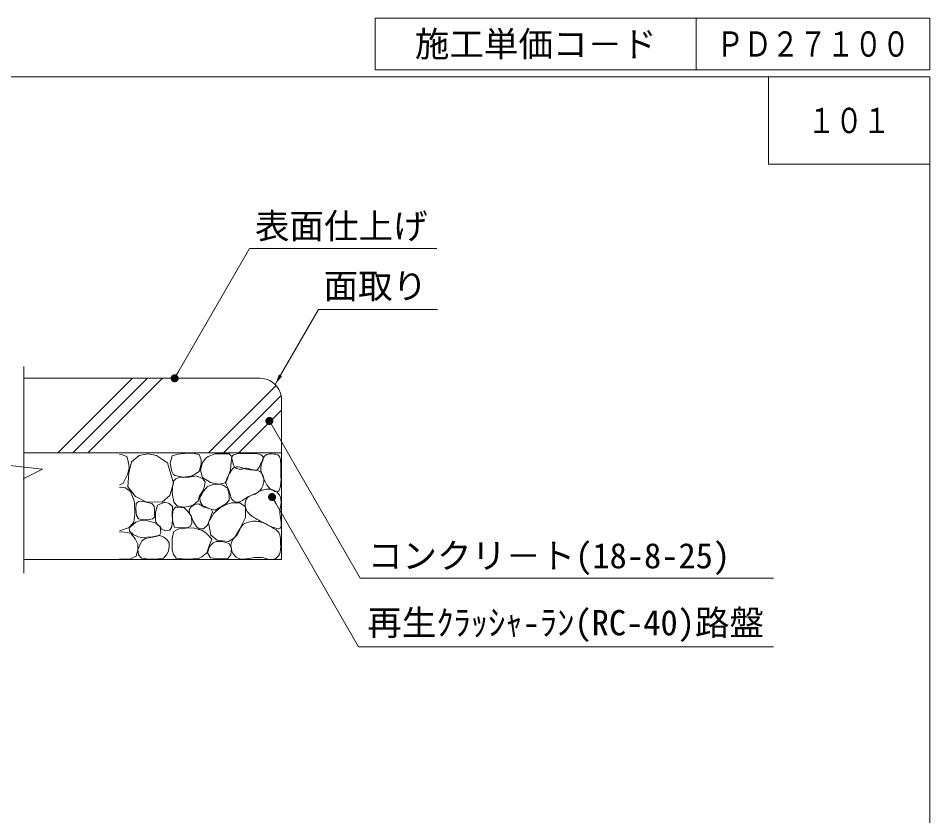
# Model space of a CAD drawing. Units: millimetres, scale not verified. Extents: x 3369 to 6107, y 2143 to 4010.
# Drawn here: x 5253 to 6107, y 3262 to 4010 of the extents above; entities that cross this region are included whole.
import ezdxf
from ezdxf.enums import TextEntityAlignment as Align

# ---------------------------------------------------------------- set-up
doc = ezdxf.new("R2010")
doc.units = ezdxf.units.MM
doc.header["$LTSCALE"] = 10
for name, color, linetype, lineweight in [('_0-0_', 7, 'Continuous', 13), ('ハッチ', 4, 'Continuous', 13), ('寸法', 1, 'Continuous', 13), ('本体', 7, 'Continuous', 13)]:
    doc.layers.add(name, color=color, linetype=linetype, lineweight=lineweight)
doc.styles.add('ＭＳ ゴシック', font='')
doc.styles.get('ＭＳ ゴシック').set_extended_font_data('MS Gothic')

# ---------------------------------------------------------------- blocks, each defined once
blk = doc.blocks.new('filled_arrow')
at = {"color": 0, "linetype": 'Continuous', "lineweight": -2}
blk.add_solid([(7.5, 1.25), (0, 0), (7.5, -1.25)], dxfattribs=at)
blk = doc.blocks.new('filled_dot')
at = {"color": 0, "linetype": 'Continuous', "lineweight": -2, "const_width": 1.25}
blk.add_lwpolyline([(-0.625, 0, 1), (0.625, 0, 1)], format="xyb", close=True, dxfattribs=at)

msp = doc.modelspace()

# ---------------------------------------------------------------- linework, layer by layer
at = {"layer": '_0-0_'}
for p, q in [((5587.3, 4009.64), (6107.41, 4009.64)), ((5587.3, 4009.64), (5587.3, 3961.26)), ((5888.5, 4009.64), (5888.5, 3961.26)), ((6107.41, 4009.64), (6107.41, 3961.26)), ((5587.3, 3961.26), (6107.41, 3961.26)), ((5956.06, 3954.78), (5956.06, 3872.78)), ((6107.41, 3872.78), (5956.06, 3872.78))]:
    msp.add_line(p, q, dxfattribs=at)
at = {"layer": '_0-0_', "color": 6}
msp.add_lwpolyline([(6107.41, 2142.96), (6107.41, 3954.78), (3369.28, 3954.78), (3369.28, 2142.96)], close=True, dxfattribs=at)
at = {"layer": 'ハッチ'}
for p, q in [((5289.65, 3602.05), (5359.65, 3672.05)), ((5303.79, 3602.05), (5373.79, 3672.05)), ((5317.93, 3602.05), (5387.93, 3672.05)), ((5431.07, 3602.05), (5494.37, 3665.36)), ((5445.21, 3602.05), (5499.07, 3655.91)), ((5459.35, 3602.05), (5499.44, 3642.15))]:
    msp.add_line(p, q, dxfattribs=at)
for points in [[(5355.08, 3581.84), (5356.49, 3588.02), (5355.93, 3593.07), (5354.52, 3598.69), (5350.31, 3600.37), (5347.45, 3600.73)], [(5347.45, 3571.92), (5351.15, 3573.69), (5355.08, 3581.84)], [(5360.98, 3557.97), (5357.89, 3565.83), (5353.12, 3569.48), (5348.34, 3570.04), (5347.45, 3569.81)], [(5347.45, 3529.03), (5356.49, 3532.13), (5360.98, 3537.19), (5362.08, 3544.63), (5361.55, 3555.16), (5360.98, 3557.97)], [(5347.45, 3502.67), (5350.89, 3502.6), (5357.84, 3502.77), (5363.29, 3505.25), (5364.78, 3511.37), (5364.78, 3516.49), (5362.3, 3521.62), (5358.66, 3526.08), (5355.52, 3527.57), (5349.56, 3528.06), (5347.45, 3527.7)]]:
    msp.add_lwpolyline(points, dxfattribs=at)
for points in [[(5374.24, 3601.09), (5366.06, 3599.64), (5358.84, 3593.87), (5356.43, 3583.29), (5355.47, 3570.31), (5362.69, 3561.17), (5372.32, 3556.36), (5387.72, 3555.88), (5394.93, 3562.13), (5398.3, 3573.67), (5392.53, 3592.91), (5382.42, 3599.64)], [(5396.51, 3584.72), (5395.08, 3592.43), (5397.08, 3599.29), (5402.23, 3601), (5411.57, 3601.88), (5417.29, 3601.66), (5422.34, 3600.56), (5424.1, 3595.72), (5424.1, 3591.55), (5422.34, 3584.51), (5415.09, 3580.34), (5406.95, 3579.46), (5399.47, 3580.78), (5397.93, 3582.1)], [(5430.84, 3598.85), (5437.15, 3601.12), (5450.52, 3601.12), (5453.04, 3598.6), (5452.29, 3593.3), (5451.78, 3586.24), (5448.5, 3577.17), (5446.74, 3574.14), (5441.19, 3572.88), (5432.86, 3574.39), (5425.55, 3578.93), (5423.53, 3585.99), (5425.3, 3593.05), (5428.57, 3597.08)], [(5397.4, 3571.01), (5398.57, 3575.91), (5400.34, 3577.87), (5403.28, 3579.05), (5412.7, 3579.44), (5416.83, 3580.03), (5418.79, 3580.62), (5422.71, 3579.44), (5425.66, 3577.87), (5428.01, 3574.93), (5427.23, 3571.01), (5425.86, 3566.5), (5422.71, 3561.79), (5421.34, 3557.28), (5416.83, 3553.35), (5412.51, 3551.79), (5407.6, 3551.2), (5401.71, 3552.37), (5398.38, 3555.9), (5397.09, 3564.54), (5397.4, 3569.24)], [(5426.25, 3566.3), (5430.17, 3570.62), (5436.14, 3572.88), (5442.95, 3572.38), (5444.97, 3571.62), (5449.01, 3569.1), (5450.52, 3562.8), (5450.27, 3557.76), (5447.24, 3554.23), (5440.93, 3550.7), (5437.15, 3548.43), (5432.36, 3549.69), (5425.55, 3552.72), (5423.3, 3556.3), (5422.91, 3560.22), (5424.68, 3563.55)], [(5380.51, 3543.96), (5380.51, 3548.01), (5380.17, 3552.06), (5377.97, 3554.6), (5371.38, 3556.12), (5367.66, 3556.96), (5365.46, 3556.46), (5363.26, 3554.77), (5362.92, 3549.7), (5363.43, 3543.28), (5365.26, 3540.22), (5368.95, 3539.6), (5374.02, 3539.3), (5378.49, 3540.22), (5380.68, 3542.1)], [(5381.93, 3536.75), (5381.36, 3538.46), (5381.36, 3546.17), (5383.08, 3553.03), (5389.94, 3555.88), (5394.22, 3554.74), (5397.37, 3551.88), (5396.86, 3544.28), (5397.2, 3539.21), (5396.69, 3532.79), (5394.87, 3529.73), (5391.18, 3529.12), (5387.08, 3530.75), (5385.65, 3533.32), (5383.65, 3534.47)], [(5397.22, 3544.49), (5398, 3548.59), (5400.14, 3551.12), (5402.48, 3551.12), (5408.14, 3550.73), (5412.04, 3546.83), (5415.17, 3542.35), (5415.56, 3536.11), (5414.19, 3533.38), (5411.65, 3532.21), (5405.02, 3531.82), (5399.17, 3532.4), (5397.22, 3538.64)], [(5413.02, 3548.59), (5414.58, 3551.12), (5417.9, 3553.85), (5421.8, 3554.43), (5427.07, 3551.12), (5433.51, 3549.37), (5434.87, 3546.83), (5433.12, 3542.35), (5429.99, 3534.35), (5426.29, 3531.04), (5422.19, 3531.04), (5419.46, 3533.38), (5416.92, 3537.47), (5414.58, 3543.52), (5413.22, 3546.05)], [(5447.7, 3553.76), (5452.76, 3555.16), (5456.69, 3555.44), (5460.34, 3555.16), (5465.68, 3551.51), (5465.68, 3541.4), (5460.34, 3531.01), (5455.28, 3522.59), (5449.66, 3518.94), (5439.27, 3520.34), (5433.09, 3525.11), (5431.12, 3536.91), (5435.9, 3545.61), (5442.08, 3550.67)], [(5385.41, 3525.15), (5386.49, 3527.15), (5385.87, 3532.68), (5381.72, 3536.22), (5378.49, 3537.3), (5371.26, 3539.14), (5366.33, 3538.53), (5362.95, 3537.3), (5360.33, 3534.99), (5356.79, 3531.92), (5357.1, 3528.69), (5360.33, 3525.46), (5365.1, 3523.46), (5368.33, 3522.69), (5378.64, 3523.46), (5384.02, 3524.54)], [(5397.09, 3511.07), (5397.09, 3522.39), (5398.6, 3528.43), (5403.28, 3530.85), (5410.23, 3531.6), (5417.02, 3531.9), (5425.03, 3529.49), (5428.65, 3527.07), (5432.13, 3523.6), (5434.24, 3521.19), (5432.13, 3516.05), (5429.41, 3508.51), (5424.88, 3504.58), (5421.56, 3503.22), (5416.27, 3502.92), (5409.47, 3502.47), (5400.71, 3503.53), (5398.14, 3506.7)], [(5394.15, 3517.88), (5392.01, 3520.97), (5389.16, 3523.11), (5385.35, 3524.53), (5378.93, 3523.11), (5372.03, 3521.92), (5368.46, 3519.54), (5364.89, 3511.69), (5365.36, 3506.46), (5368.22, 3503.37), (5375.36, 3502.42), (5383.84, 3502.65), (5388.92, 3503.37), (5392.01, 3506.7), (5393.53, 3510.29), (5394.15, 3514.31)], [(5438.23, 3519.07), (5443.7, 3519.07), (5450.36, 3517.16), (5452.5, 3512.41), (5452.03, 3506.46), (5448.94, 3502.9), (5441.32, 3502.9), (5432.99, 3503.61), (5430.14, 3508.37), (5432.04, 3514.31), (5435.37, 3517.64)]]:
    msp.add_lwpolyline(points, close=True, dxfattribs=at)
for points, knots in [([(5465.24, 3587.51), (5462.13, 3586.49), (5457.45, 3586.58), (5455.52, 3588.8), (5454.31, 3590.19), (5454.19, 3592.42), (5453.58, 3594.63), (5453.18, 3596.05), (5452.58, 3597.46), (5452.93, 3598.51), (5453.39, 3599.91), (5455.5, 3600.66), (5457.46, 3601.1), (5462.33, 3602.2), (5466.25, 3601.36), (5470.42, 3601.43), (5473.14, 3601.47), (5475.98, 3601.9), (5478.85, 3600.78), (5480.41, 3600.17), (5481.98, 3599.09), (5482.41, 3597.87), (5483.06, 3596), (5481.09, 3593.78), (5479.82, 3591.39), (5478.78, 3589.45), (5478.21, 3587.4), (5476.9, 3586.54), (5475.1, 3585.34), (5471.89, 3586.39), (5469.13, 3587.18), (5467.75, 3587.58), (5466.48, 3587.91), (5465.24, 3587.51)], [0, 0, 0, 0, 1, 1, 1, 2, 2, 2, 3, 3, 3, 4, 4, 4, 5, 5, 5, 6, 6, 6, 7, 7, 7, 8, 8, 8, 9, 9, 9, 10, 10, 10, 11, 11, 11, 11]), ([(5490.18, 3567.44), (5488.21, 3568.45), (5486.82, 3570.36), (5485.65, 3572.3), (5483.83, 3575.3), (5482.54, 3578.38), (5481.44, 3581.68), (5480.76, 3583.7), (5480.16, 3585.79), (5480.14, 3587.83), (5480.13, 3589.65), (5480.58, 3591.42), (5481.11, 3593.33), (5481.84, 3595.96), (5482.73, 3598.86), (5484.68, 3600.13), (5486.1, 3601.06), (5488.08, 3601.13), (5490.18, 3601.1), (5492.96, 3601.07), (5495.92, 3600.88), (5497.31, 3599.16), (5498.25, 3597.99), (5498.47, 3596.11), (5498.61, 3594.31), (5498.94, 3590), (5498.83, 3586.1), (5498.93, 3582.33), (5499.02, 3578.87), (5499.28, 3575.51), (5498.61, 3571.32), (5498.24, 3569.01), (5497.59, 3566.44), (5496.01, 3565.82), (5494.45, 3565.21), (5491.98, 3566.52), (5490.18, 3567.44)], [0, 0, 0, 0, 1, 1, 1, 2, 2, 2, 3, 3, 3, 4, 4, 4, 5, 5, 5, 6, 6, 6, 7, 7, 7, 8, 8, 8, 9, 9, 9, 10, 10, 10, 11, 11, 11, 12, 12, 12, 12]), ([(5473.99, 3563.23), (5470.61, 3562.42), (5467.71, 3560.75), (5464.59, 3558.7), (5462.2, 3557.13), (5459.67, 3555.35), (5457.14, 3555.79), (5455.52, 3556.07), (5453.9, 3557.27), (5452.93, 3558.7), (5451.51, 3560.79), (5451.48, 3563.39), (5450.66, 3565.82), (5449.7, 3568.66), (5447.66, 3571.28), (5447.42, 3573.91), (5447.12, 3577.2), (5449.63, 3580.49), (5451.63, 3583.95), (5452.58, 3585.57), (5453.41, 3587.24), (5454.55, 3588.16), (5457.68, 3590.67), (5463.13, 3587.56), (5468.48, 3586.54), (5473.03, 3585.67), (5477.5, 3586.31), (5480.14, 3583.95), (5482.5, 3581.84), (5483.4, 3577.34), (5482.73, 3573.59), (5482.11, 3570.12), (5480.15, 3567.3), (5477.55, 3565.17), (5476.48, 3564.3), (5475.3, 3563.55), (5473.99, 3563.23)], [0, 0, 0, 0, 1, 1, 1, 2, 2, 2, 3, 3, 3, 4, 4, 4, 5, 5, 5, 6, 6, 6, 7, 7, 7, 8, 8, 8, 9, 9, 9, 10, 10, 10, 11, 11, 11, 12, 12, 12, 12]), ([(5481.11, 3537.34), (5479.14, 3538.37), (5477.23, 3539.44), (5475.28, 3540.57), (5472.65, 3542.1), (5469.94, 3543.74), (5468.15, 3546.08), (5467.09, 3547.47), (5466.35, 3549.11), (5465.89, 3550.93), (5465.24, 3553.46), (5465.11, 3556.33), (5466.21, 3558.38), (5467.69, 3561.14), (5471.4, 3562.4), (5474.63, 3563.88), (5477.9, 3565.38), (5480.69, 3567.11), (5484.03, 3567.76), (5487.72, 3568.49), (5492.07, 3567.89), (5495.04, 3565.5), (5497.11, 3563.84), (5498.51, 3561.31), (5498.93, 3558.7), (5499.55, 3554.92), (5498.12, 3550.97), (5497.96, 3547.37), (5497.84, 3544.69), (5498.43, 3542.2), (5498.93, 3538.96), (5499.37, 3536.1), (5499.75, 3532.65), (5498.28, 3531.51), (5496.87, 3530.42), (5493.75, 3531.46), (5491.16, 3532.48), (5487.14, 3534.07), (5484.4, 3535.61), (5481.11, 3537.34)], [0, 0, 0, 0, 1, 1, 1, 2, 2, 2, 3, 3, 3, 4, 4, 4, 5, 5, 5, 6, 6, 6, 7, 7, 7, 8, 8, 8, 9, 9, 9, 10, 10, 10, 11, 11, 11, 12, 12, 12, 13, 13, 13, 13]), ([(5484.76, 3503.11), (5480.21, 3504.65), (5475.37, 3504.29), (5470.37, 3503.42), (5466.45, 3502.74), (5462.43, 3501.75), (5459.1, 3503.11), (5456.29, 3504.25), (5453.98, 3507.08), (5452.84, 3510.3), (5451.66, 3513.68), (5451.78, 3517.48), (5453.47, 3520.3), (5454.78, 3522.48), (5457.04, 3524.06), (5458.48, 3526.24), (5460.11, 3528.7), (5460.68, 3531.93), (5462.54, 3534.05), (5464.17, 3535.91), (5466.79, 3536.93), (5469.43, 3537.49), (5473.61, 3538.39), (5477.86, 3538.15), (5481.63, 3536.87), (5484.78, 3535.79), (5487.61, 3533.98), (5490.7, 3532.18), (5493.26, 3530.69), (5496, 3529.2), (5497.27, 3526.86), (5498.37, 3524.85), (5498.38, 3522.2), (5498.52, 3519.67), (5498.73, 3515.99), (5499.21, 3512.54), (5498.21, 3509.05), (5497.53, 3506.68), (5496.17, 3504.28), (5494.14, 3503.11), (5491.5, 3501.57), (5487.72, 3502.1), (5484.76, 3503.11)], [0, 0, 0, 0, 1, 1, 1, 2, 2, 2, 3, 3, 3, 4, 4, 4, 5, 5, 5, 6, 6, 6, 7, 7, 7, 8, 8, 8, 9, 9, 9, 10, 10, 10, 11, 11, 11, 12, 12, 12, 13, 13, 13, 14, 14, 14, 14])]:
    msp.add_open_spline(points, degree=3, knots=knots, dxfattribs=at)
at = {"layer": '寸法'}
for p, q in [((5469.77, 3793.73), (5645.1, 3793.73)), ((5534.15, 3736.46), (5645.69, 3736.46)), ((5573.15, 3484.81), (5960.77, 3484.81)), ((5571.71, 3420.28), (5960.77, 3420.28))]:
    msp.add_line(p, q, dxfattribs=at)
for points in [[(5399.3, 3672.05), (5403.05, 3678.55), (5469.55, 3793.73)], [(5493.59, 3666.2), (5498.59, 3674.86), (5534.15, 3736.46)], [(5488.14, 3632.05), (5491.89, 3625.56), (5573.15, 3484.81)], [(5490.63, 3560.71), (5494.38, 3554.21), (5571.71, 3420.28)]]:
    msp.add_lwpolyline(points, dxfattribs=at)
at = {"layer": '本体'}
for p, q in [((5257.85, 3683.02), (5257.85, 3489.28)), ((5479.44, 3672.05), (5258.19, 3672.05)), ((5499.44, 3602.05), (5499.44, 3652.05)), ((5229.42, 3591.88), (5275.17, 3586.79)), ((5275.36, 3586.88), (5257.38, 3577.9))]:
    msp.add_line(p, q, dxfattribs=at)
msp.add_lwpolyline([(5257.85, 3602.05), (5499.44, 3602.05), (5499.44, 3502.05), (5257.85, 3502.05)], dxfattribs=at)
msp.add_arc((5479.44, 3652.05), 20, 359.99999, 90.00001, dxfattribs=at)

# ---------------------------------------------------------------- block references
at = {"layer": '寸法'}
for name, p, xscale, yscale, rotation in [('filled_dot', (5399.3, 3672.05), 3, 3, 60), ('filled_arrow', (5493.59, 3666.2), 1.33, 1.33, 60), ('filled_dot', (5488.14, 3632.05), 3, 3, 300), ('filled_dot', (5490.63, 3560.71), 3, 3, 300)]:
    msp.add_blockref(name, p, dxfattribs=dict(at, xscale=xscale, yscale=yscale, rotation=rotation))

# ---------------------------------------------------------------- texts
at = {"layer": '_0-0_', "style": 'ＭＳ ゴシック'}
msp.add_text('施工単価コ－ド', height=23.74, dxfattribs=at).set_placement((5737.9, 3985.45), align=Align.MIDDLE_CENTER)
at = {"layer": '_0-0_', "style": 'ＭＳ ゴシック', "width": 0.8}
for s, p in [('ＰＤ２７１００', (5997.95, 3985.45)), ('１０１', (6031.74, 3913.78))]:
    msp.add_text(s, height=23.74, dxfattribs=at).set_placement(p, align=Align.MIDDLE_CENTER)
at = {"layer": '_0-0_', "color": 3, "style": 'ＭＳ ゴシック'}
for s, p in [('表面仕上げ', (5474.6, 3795.79)), ('面取り', (5538.93, 3739.63)), ('コンクリ－ト(18-8-25)', (5580.56, 3486.73)), ('再生ｸﾗｯｼｬ-ﾗﾝ(RC-40)路盤', (5579.92, 3423.94))]:
    msp.add_text(s, height=23.74, dxfattribs=at).set_placement(p, align=Align.BOTTOM_LEFT)

doc.saveas('drawing.dxf')
